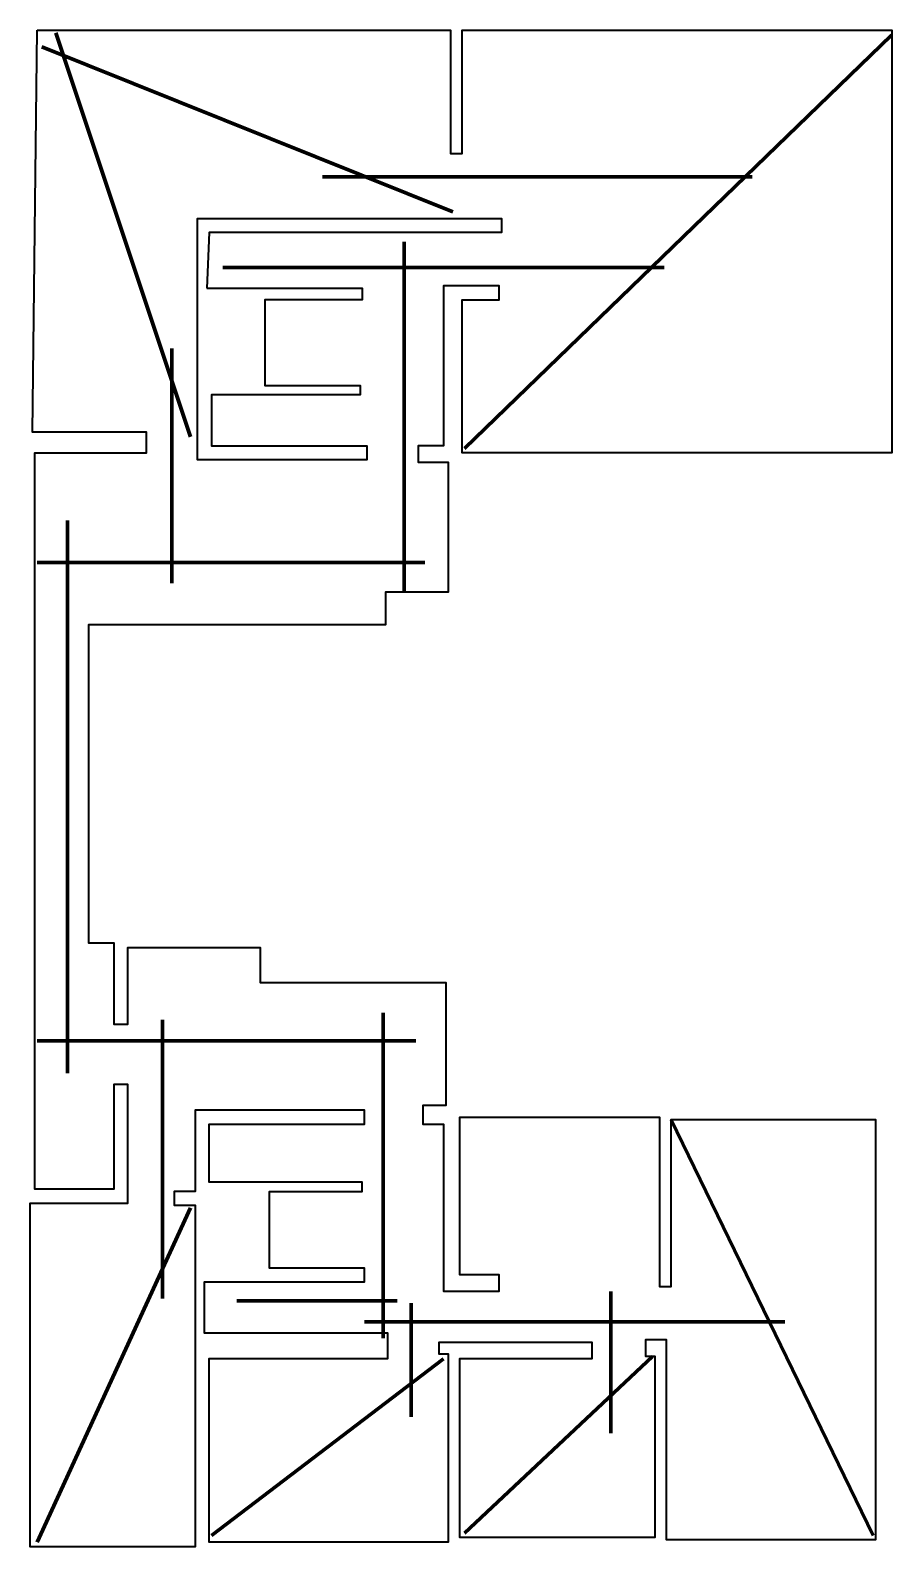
# Model space of a CAD drawing. Header units: inches. Extents: x 94.1 to 137.6, y 66.7 to 143.2.
import ezdxf

# ---------------------------------------------------------------- set-up
doc = ezdxf.new("R2010")
doc.units = ezdxf.units.IN
doc.header["$MEASUREMENT"] = 0
doc.layers.add('Layer 2', color=7, linetype='Continuous')
doc.layers.add('Layer 3', color=7, linetype='Continuous')

msp = doc.modelspace()

# ---------------------------------------------------------------- linework, layer by layer
at = {"layer": 'Layer 2', "color": 1, "lineweight": 35}
for points in [[(94.473, 143.192), (115.328, 143.192), (115.328, 136.982), (115.914, 136.982), (115.914, 143.192), (137.59, 143.192), (137.59, 121.868), (115.914, 121.868), (115.914, 129.6), (117.789, 129.6), (117.789, 130.304), (114.977, 130.304), (114.977, 122.219), (113.688, 122.219), (113.688, 121.399), (115.211, 121.399), (115.211, 114.838), (112.048, 114.838), (112.048, 113.197), (97.05, 113.197), (97.05, 97.145), (98.339, 97.145), (98.339, 93.045), (99.042, 93.045), (99.042, 96.911), (105.721, 96.911), (105.721, 95.153), (115.094, 95.153), (115.094, 88.943), (113.922, 88.943), (113.922, 88.006), (114.977, 88.006), (114.977, 79.57), (117.789, 79.57), (117.789, 80.39), (115.797, 80.39), (115.797, 88.358), (125.874, 88.358), (125.874, 79.805), (126.459, 79.805), (126.459, 88.241), (136.77, 88.241), (136.77, 67.033), (126.225, 67.033), (126.225, 77.11), (125.17, 77.11), (125.17, 76.29), (125.639, 76.29), (125.639, 67.15), (115.797, 67.15), (115.797, 76.172), (122.476, 76.172), (122.476, 76.992), (114.743, 76.992), (114.743, 76.407), (115.211, 76.407), (115.211, 66.916), (103.143, 66.916), (103.143, 76.172), (112.165, 76.172), (112.165, 77.461), (102.909, 77.461), (102.909, 80.039), (110.993, 80.039), (110.993, 80.742), (106.189, 80.742), (106.189, 84.609), (110.876, 84.609), (110.876, 85.077), (103.143, 85.077), (103.143, 88.006), (110.993, 88.006), (110.993, 88.709), (102.44, 88.709), (102.44, 84.609), (101.386, 84.609), (101.386, 83.905), (102.44, 83.905), (102.44, 66.682), (94.121, 66.682), (94.121, 84.022), (99.042, 84.022), (99.042, 89.998), (98.339, 89.998), (98.339, 84.726), (94.356, 84.726), (94.356, 121.868), (99.979, 121.868), (99.979, 122.922), (94.238, 122.922), (94.473, 143.192)], [(103.026, 130.186), (110.876, 130.186), (110.876, 129.6), (105.955, 129.6), (105.955, 125.265), (110.759, 125.265), (110.759, 124.797), (103.26, 124.797), (103.26, 122.219), (111.11, 122.219), (111.11, 121.516), (102.557, 121.516), (102.557, 133.701), (117.906, 133.701), (117.906, 132.998), (103.143, 132.998), (103.026, 130.186)]]:
    msp.add_lwpolyline(points, dxfattribs=at)
at = {"layer": 'Layer 3', "color": 4, "lineweight": 106}
for points in [[(94.705, 142.357), (115.444, 134.038)], [(102.204, 122.673), (95.408, 143.06)], [(116.029, 122.087), (137.588, 142.943)], [(108.869, 135.796), (130.558, 135.796)], [(112.983, 132.515), (112.983, 114.823)], [(126.106, 131.227), (103.844, 131.227)], [(101.266, 115.292), (101.266, 127.135)], [(95.994, 118.455), (95.994, 90.57)], [(114.038, 116.346), (94.469, 116.346)], [(111.929, 93.616), (111.929, 77.209)], [(100.798, 93.264), (100.798, 79.204)], [(94.471, 92.21), (113.569, 92.21)], [(126.457, 88.226), (136.651, 67.253)], [(102.204, 83.774), (94.471, 66.902)], [(104.547, 79.087), (112.632, 79.087)], [(113.335, 78.97), (113.335, 73.226)], [(123.411, 79.556), (123.411, 72.402)], [(110.992, 78.032), (132.198, 78.032)], [(114.975, 76.158), (103.258, 67.253)], [(125.52, 76.275), (116.029, 67.371)]]:
    msp.add_lwpolyline(points, dxfattribs=at)

doc.saveas('drawing.dxf')
